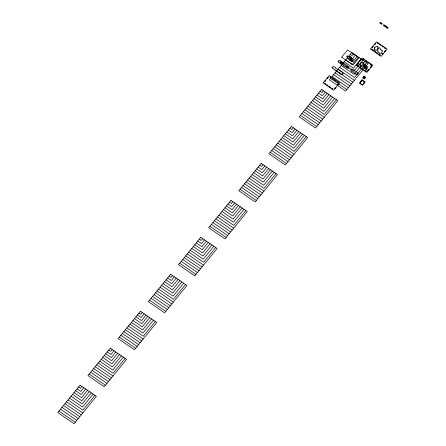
<?xml version="1.0" encoding="UTF-8"?>
<svg xmlns="http://www.w3.org/2000/svg" width="446" height="446" viewBox="0 0 446 446"><rect width="100%" height="100%" fill="white"/><g stroke="black" fill="none" stroke-linecap="round" stroke-linejoin="round"><path stroke-width="0.67" d="M81.958 386.448L80.447 388.299L78.585 387.022M112.136 349.486L110.625 351.337L108.768 350.06M142.313 312.523L140.808 314.374L138.946 313.098M172.496 275.561L170.985 277.412L169.123 276.135M202.674 238.599L201.168 240.45L199.306 239.173M232.857 201.637L231.346 203.488L229.484 202.211M263.034 164.674L261.523 166.525L259.667 165.249M293.212 127.712L291.706 129.563L289.844 128.286M323.395 90.75L321.884 92.601L320.022 91.324M353.572 53.788L352.067 55.639L350.205 54.362M83.815 387.725L80.798 391.421L77.074 388.867M113.998 350.762L110.976 354.458L107.257 351.905M144.175 313.8L141.159 317.496L137.435 314.943M174.358 276.838L171.336 280.534L167.618 277.981M204.536 239.876L201.52 243.572L197.795 241.018M234.713 202.913L231.697 206.609L227.973 204.056M264.896 165.951L261.874 169.647L258.156 167.094M295.074 128.989L292.058 132.685L288.333 130.132M325.257 92.027L322.235 95.723L318.516 93.169M355.434 55.064L352.418 58.761L348.694 56.207M85.677 389.001L81.15 394.543L75.569 390.718M115.854 352.039L111.327 357.58L105.747 353.756M146.037 315.077L141.51 320.618L135.93 316.794M176.215 278.114L171.688 283.656L166.107 279.832M206.398 241.152L201.871 246.694L196.285 242.869M236.575 204.19L232.048 209.731L226.468 205.907M266.758 167.228L262.231 172.769L256.645 168.945M296.936 130.265L292.409 135.807L286.828 131.983M327.113 93.303L322.586 98.845L317.006 95.02M357.296 56.341L352.769 61.883L347.183 58.058M87.539 390.278L81.501 397.67L74.058 392.564M117.716 353.316L111.684 360.708L104.241 355.601M147.899 316.353L141.861 323.746L134.419 318.639M178.077 279.391L172.039 286.784L164.596 281.677M208.254 242.429L202.222 249.821L194.779 244.715M238.437 205.467L232.399 212.859L224.957 207.752M268.615 168.504L262.582 175.897L255.14 170.79M298.798 131.542L292.76 138.935L285.317 133.828M328.975 94.58L322.937 101.972L315.495 96.866M359.158 57.618L353.12 65.01L345.678 59.903M89.401 391.549L81.852 400.792L72.547 394.415M119.578 354.587L112.035 363.83L102.731 357.452M149.756 317.624L142.213 326.868L132.908 320.49M179.939 280.662L172.39 289.906L163.091 283.528M210.116 243.7L202.573 252.943L193.269 246.566M240.299 206.738L232.751 215.981L223.446 209.603M270.477 169.781L262.934 179.019L253.629 172.641M300.654 132.819L293.111 142.057L283.807 135.679M330.837 95.857L323.294 105.094L313.99 98.717M361.015 58.894L353.472 68.132L344.167 61.754M91.257 392.826L82.203 403.914L71.042 396.26M121.44 355.863L112.386 366.952L101.22 359.298M151.618 318.901L142.564 329.99L131.403 322.335M181.801 281.939L172.747 293.028L161.58 285.373M211.978 244.977L202.924 256.065L191.758 248.411M242.156 208.014L233.102 219.103L221.941 211.449M272.339 171.052L263.285 182.141L252.118 174.486M302.516 134.09L293.462 145.179L282.301 137.524M332.699 97.128L323.645 108.216L312.479 100.562M362.877 60.165L353.823 71.254L342.656 63.6M93.119 394.102L82.555 407.042L69.531 398.111M123.302 357.14L112.738 370.08L99.709 361.148M153.48 320.178L142.915 333.117L129.892 324.186M183.657 283.216L173.098 296.155L160.069 287.224M213.84 246.253L203.276 259.193L190.252 250.262M244.018 209.291L233.453 222.231L220.43 213.3M274.201 172.329L263.636 185.268L250.613 176.337M304.378 135.367L293.814 148.306L280.79 139.375M334.556 98.404L323.997 111.344L310.968 102.413M364.739 61.442L354.174 74.382L341.151 65.451M94.981 395.379L82.911 410.164L68.021 399.956M125.159 358.417L113.089 373.202L98.204 362.994M155.342 321.454L143.266 336.239L128.381 326.032M185.519 284.492L173.449 299.277L158.564 289.069M215.702 247.53L203.627 262.315L188.742 252.107M245.88 210.568L233.81 225.353L218.919 215.145M276.057 173.605L263.987 188.39L249.102 178.183M306.24 136.643L294.165 151.428L279.28 141.22M336.418 99.681L324.348 114.466L309.463 104.258M366.601 62.719L354.525 77.504L339.64 67.296M341.157 61.961L341.229 62.078A0.585 0.53 -25 0 1 340.599 62.847L340.454 62.819M338.129 69.147L354.431 80.319M336.624 70.992L352.925 82.17M335.113 72.843L351.415 84.015M333.602 74.688L349.904 85.866M332.097 76.539L348.398 87.711M331.328 77.526L330.213 76.762L330.001 77.019L331.116 77.782M330.586 78.385L346.888 89.562M307.952 106.109L324.253 117.281M306.441 107.954L322.742 119.132M304.936 109.805L321.232 120.977M303.425 111.651L319.726 122.828M301.914 113.501L318.215 124.674M300.409 115.347L316.705 126.525M277.774 143.071L294.07 154.244M276.264 144.917L292.565 156.094M274.753 146.767L291.054 157.94M273.247 148.613L289.543 159.791M271.737 150.464L288.038 161.636M270.226 152.309L286.527 163.487M247.591 180.033L263.893 191.206M246.086 181.879L262.382 193.057M244.575 183.73L260.877 194.902M243.064 185.575L259.366 196.753M241.559 187.426L257.855 198.598M240.048 189.271L256.35 200.449M217.414 216.996L233.715 228.168M215.903 218.841L232.204 230.019M214.392 220.692L230.694 231.864M212.887 222.537L229.188 233.715M211.376 224.388L227.677 235.56M209.865 226.233L226.167 237.411M187.231 253.958L203.532 265.13M185.726 255.803L202.021 266.981M184.215 257.654L200.516 268.827M182.704 259.5L199.005 270.677M181.199 261.35L197.494 272.523M179.688 263.196L195.989 274.374M157.053 290.92L173.355 302.093M155.542 292.766L171.844 303.943M154.037 294.616L170.333 305.789M152.526 296.462L168.828 307.64M151.016 298.313L167.317 309.485M149.51 300.158L165.806 311.336M126.876 327.882L143.172 339.055M125.365 329.728L141.666 340.906M123.854 331.579L140.155 342.751M122.349 333.424L138.645 344.602M120.838 335.275L137.139 346.447M119.327 337.12L135.629 348.298M96.693 364.845L112.994 376.017M95.182 366.69L111.483 377.868M93.677 368.541L109.978 379.713M92.166 370.386L108.467 381.564M90.655 372.237L106.956 383.409M89.15 374.082L105.451 385.26M66.515 401.807L82.817 412.979M65.004 403.652L81.306 414.83M63.494 405.503L79.795 416.675M61.988 407.349L78.29 418.526M60.478 409.199L76.779 420.372M58.967 411.045L75.268 422.223M340.599 62.847A0.585 0.53 -25 0 1 340.242 62.005A0.585 0.53 -25 0 1 341.229 62.078M357.993 64.904L357.514 64.982L357.993 64.904M362.074 59.346L362.548 59.324L362.074 59.346M323.155 82.844L333.703 90.226L339.701 82.978L329.148 75.681L323.155 82.844M341.647 57.138L352.223 64.536L358.238 57.272L347.663 49.958L341.647 57.138M356.243 65.116L366.79 72.497L372.789 65.255L362.241 57.958L356.243 65.116M360.195 66.159L360.669 66.192L360.217 66.097M363.094 62.607L363.568 62.585L363.094 62.607M366.484 71.07L366.958 71.048L366.484 71.07M370.57 48.976L381.118 56.358L387.117 49.116L376.563 41.818L370.57 48.976M371.044 65.49L371.518 65.467L371.044 65.49M374.618 50.024L374.902 50.013L374.618 50.024M377.511 46.479L377.795 46.462L377.511 46.479M381.152 50.063L381.408 50.236A1.07 0.97 -25 0 1 382.568 51.034A1.07 0.97 -25 0 1 381.625 52.182L381.603 52.388A1.07 0.97 -25 0 1 380.728 53.782A1.07 0.97 -25 0 1 379.574 52.734L379.312 52.812A1.07 0.97 -25 0 1 378.241 51.513L378.119 51.39A1.07 0.97 -25 0 1 378.175 49.434L378.202 49.227A1.07 0.97 -25 0 1 379.217 47.817A1.07 0.97 -25 0 1 380.148 49.138L380.271 49.255A1.07 0.97 -25 0 1 381.152 50.063M360.407 64.157L359.721 65.055L361.806 66.482L363.663 64.96L363.367 64.592L364.042 63.745L361.957 62.317L361.043 63.332L360.708 63.103L360.1 63.845L360.407 64.157M374.701 48.056L374.016 48.954L376.101 50.381L377.957 48.854L377.662 48.491L378.336 47.644L376.251 46.217L375.337 47.231L375.002 47.003L374.395 47.739L374.701 48.056M332.225 67.363L332.014 67.619L333.129 68.389L332.827 68.756L335.364 69.916L335.063 70.284L336.178 71.053L336.479 70.68L337.823 71.6L337.516 71.968L340.053 73.133L339.752 73.501L340.867 74.265L341.168 73.897L342.288 74.66L342.238 74.226L342.918 73.885L342.662 73.707L343.342 73.367L342.227 72.603L342.439 72.347L335.303 67.859L335.515 67.597L334.4 66.833L334.188 67.09L333.073 66.326L332.487 67.541L332.225 67.363M338.196 61.208L337.984 61.464L339.099 62.228L338.798 62.602L339.913 63.365L340.22 62.998L341.335 63.761L341.034 64.129L343.788 65.445L343.487 65.813L344.607 66.582L344.909 66.209L346.837 68.11L347.139 67.742L348.259 68.506L348.421 67.809L348.677 67.987L348.839 67.29L349.313 67.212L345.059 63.889L344.847 64.152L343.509 63.232L343.715 62.975L341.274 61.704L341.485 61.442L340.37 60.678L340.159 60.935L339.038 60.171L338.458 61.386L338.196 61.208M325.508 80.391L324.599 81.501L324.861 81.679L325.764 80.57L325.508 80.391M327.983 77.364L327.074 78.468L327.336 78.652L328.239 77.543L327.983 77.364M324.811 83.374L324.599 83.636L325.719 84.4L325.926 84.143L324.811 83.374M80.096 385.171L57.763 412.522L74.064 423.7L96.397 396.349L80.096 385.171M110.273 348.209L87.94 375.565L104.241 386.738L126.575 359.387L110.273 348.209M140.457 311.247L118.123 338.603L134.419 349.775L156.752 322.425L140.457 311.247M170.634 274.284L148.301 301.641L164.602 312.813L186.935 285.462L170.634 274.284M200.811 237.322L178.478 264.679L194.779 275.851L217.113 248.5L200.811 237.322M230.995 200.36L208.661 227.716L224.962 238.889L247.296 211.538L230.995 200.36M261.172 163.398L238.839 190.754L255.14 201.927L277.473 174.576L261.172 163.398M291.355 126.435L269.022 153.792L285.323 164.964L307.651 137.613L291.355 126.435M321.533 89.473L299.199 116.83L315.5 128.002L337.834 100.651L321.533 89.473M351.71 52.511L329.382 79.867L345.678 91.04L368.011 63.689L351.71 52.511M327.046 84.907L326.834 85.164L327.949 85.933L328.161 85.671L327.046 84.907M332.448 78.29L332.237 78.552L333.352 79.316L333.563 79.053L332.448 78.29M380.315 22.3L379.713 23.041L380.46 23.549L381.062 22.813L380.315 22.3M329.499 86.591L329.287 86.847L330.408 87.617L330.614 87.355L329.499 86.591M334.901 79.973L334.69 80.235L335.81 80.999L336.016 80.737L334.901 79.973M381.531 23.131L380.929 23.872L381.67 24.379L382.278 23.644L381.531 23.131M346.726 66.181L346.391 66.588L347.211 67.145L347.546 66.744L346.726 66.181M331.735 88.118L331.523 88.38L332.638 89.144L332.85 88.888L331.735 88.118M337.137 81.506L336.925 81.763L338.04 82.527L338.252 82.27L337.137 81.506M383.917 24.77L383.315 25.506L384.056 26.019L384.658 25.277L383.917 24.77M385.104 25.584L384.502 26.32L385.249 26.832L385.851 26.091L385.104 25.584M335.515 87.254L334.612 88.364L334.874 88.542L335.777 87.433L335.515 87.254M337.99 84.227L337.087 85.331L337.343 85.515L338.252 84.406L337.99 84.227M350.969 69.548L350.807 70.245L351.922 71.009L351.621 71.382L352.736 72.146L353.037 71.778L354.971 73.105L354.67 73.473L355.791 74.237L356.092 73.869L357.681 74.554L357.843 73.858L358.311 73.78L357.146 72.575L357.358 72.319L354.096 70.485L354.308 70.223L353.187 69.459L352.976 69.715L351.861 68.952L351.392 69.03L351.225 69.727L350.969 69.548M386.286 26.392L385.684 27.128L386.426 27.641L387.028 26.899L386.286 26.392M358.595 62.669L357.692 63.778L357.954 63.956L358.857 62.847L358.595 62.669M361.07 59.636L360.167 60.745L360.424 60.924L361.332 59.814L361.07 59.636M387.496 27.217L386.888 27.959L387.635 28.472L388.237 27.73L387.496 27.217M372.923 46.529L372.014 47.638L372.276 47.817L373.179 46.707L372.923 46.529M375.393 43.496L374.489 44.606L374.752 44.784L375.655 43.675L375.393 43.496M357.904 65.651L357.692 65.908L358.807 66.671L359.019 66.415L357.904 65.651M363.306 59.034L363.094 59.29L364.209 60.059L364.421 59.797L363.306 59.034M372.226 49.512L372.014 49.768L373.129 50.532L373.341 50.275L372.226 49.512M377.628 42.894L377.416 43.151L378.531 43.92L378.743 43.658L377.628 42.894M360.134 67.179L359.922 67.441L361.043 68.205L361.249 67.948L360.134 67.179M365.536 60.567L365.324 60.823L366.439 61.587L366.651 61.331L365.536 60.567M374.462 51.039L374.25 51.301L375.365 52.065L375.577 51.808L374.462 51.039M379.864 44.427L379.652 44.684L380.767 45.447L380.979 45.191L379.864 44.427M362.592 68.862L362.381 69.124L363.496 69.888L363.707 69.632L362.592 68.862M367.995 62.25L367.783 62.507L368.898 63.271L369.11 63.014L367.995 62.25M376.915 52.723L376.703 52.985L377.818 53.749L378.03 53.492L376.915 52.723M382.317 46.111L382.105 46.367L383.22 47.131L383.432 46.875L382.317 46.111M364.822 70.396L364.611 70.652L365.731 71.421L365.937 71.159L364.822 70.396M370.225 63.778L370.013 64.04L371.128 64.804L371.34 64.542L370.225 63.778M379.15 54.256L378.938 54.512L380.053 55.282L380.265 55.02L379.15 54.256M384.552 47.638L384.34 47.9L385.455 48.664L385.667 48.408L384.552 47.638M368.608 69.531L367.699 70.635L367.961 70.819L368.864 69.71L368.608 69.531M371.083 66.499L370.174 67.608L370.436 67.786L371.34 66.677L371.083 66.499M363.997 76.076L362.62 77.766L364.321 78.936L365.703 77.242L363.997 76.076M382.93 53.392L382.027 54.501L382.283 54.68L383.192 53.57L382.93 53.392M385.405 50.359L384.502 51.468L384.759 51.647L385.667 50.537L385.405 50.359M362.018 79.773L359.32 83.079L362.542 85.286L365.241 81.98L362.018 79.773M361.188 81.133L360.117 83.196L362.202 84.623L363.964 83.212L363.629 82.978L364.432 81.891L362.353 80.458L361.606 81.311L361.188 81.133M349.625 57.919L349.441 57.896A0.73 0.663 -25 0 0 348.711 58.855A0.73 0.663 -25 0 0 349.898 59.006A0.73 0.663 -25 0 0 349.625 57.919M364.204 65.897L364.02 65.874A0.73 0.658 -25 0 0 363.289 66.828A0.73 0.658 -25 0 0 364.471 66.978A0.73 0.658 -25 0 0 364.204 65.897M350.177 57.64L349.614 57.255A0.73 0.663 -25 0 1 350.155 56.313A0.73 0.663 -25 0 1 351.008 56.904A0.73 0.663 -25 0 1 350.177 57.64M364.75 65.618L364.192 65.233A0.73 0.658 -25 0 1 364.728 64.296A0.73 0.658 -25 0 1 365.581 64.882A0.73 0.658 -25 0 1 364.75 65.618M351.091 59.078L350.913 59.039A0.73 0.663 -25 0 1 350.74 57.93A0.73 0.663 -25 0 1 351.9 58.17A0.73 0.663 -25 0 1 351.091 59.078M365.664 67.051L365.486 67.011A0.73 0.658 -25 0 1 365.313 65.908A0.73 0.658 -25 0 1 366.473 66.147A0.73 0.658 -25 0 1 365.664 67.051M341.826 63.689A0.585 0.53 -25 0 0 342.456 62.919A0.585 0.53 -25 0 0 341.469 62.847A0.585 0.53 -25 0 0 341.826 63.689M352.513 60.048A0.73 0.663 -25 0 0 353.299 59.089A0.73 0.663 -25 0 0 352.067 58.995A0.73 0.663 -25 0 0 352.513 60.048M351.61 61.654A0.73 0.663 -25 0 0 352.396 60.689A0.73 0.663 -25 0 0 351.164 60.6A0.73 0.663 -25 0 0 351.61 61.654M350.194 60.684A0.73 0.663 -25 0 0 350.98 59.719A0.73 0.663 -25 0 0 349.748 59.625A0.73 0.663 -25 0 0 350.194 60.684M347.211 56.96A0.585 0.53 -25 0 0 347.841 56.19A0.585 0.53 -25 0 0 346.854 56.112A0.585 0.53 -25 0 0 347.211 56.96M364.048 78.189A0.741 0.675 -25 0 0 364.845 77.208A0.741 0.675 -25 0 0 363.596 77.113A0.741 0.675 -25 0 0 364.048 78.189M366.177 69.621A0.73 0.658 -25 0 0 366.963 68.662A0.73 0.658 -25 0 0 365.737 68.567A0.73 0.658 -25 0 0 366.177 69.621M367.08 68.021A0.73 0.658 -25 0 0 367.866 67.062A0.73 0.658 -25 0 0 366.634 66.967A0.73 0.658 -25 0 0 367.08 68.021M364.767 68.656A0.73 0.658 -25 0 0 365.547 67.692A0.73 0.658 -25 0 0 364.321 67.597A0.73 0.658 -25 0 0 364.767 68.656"/></g></svg>
